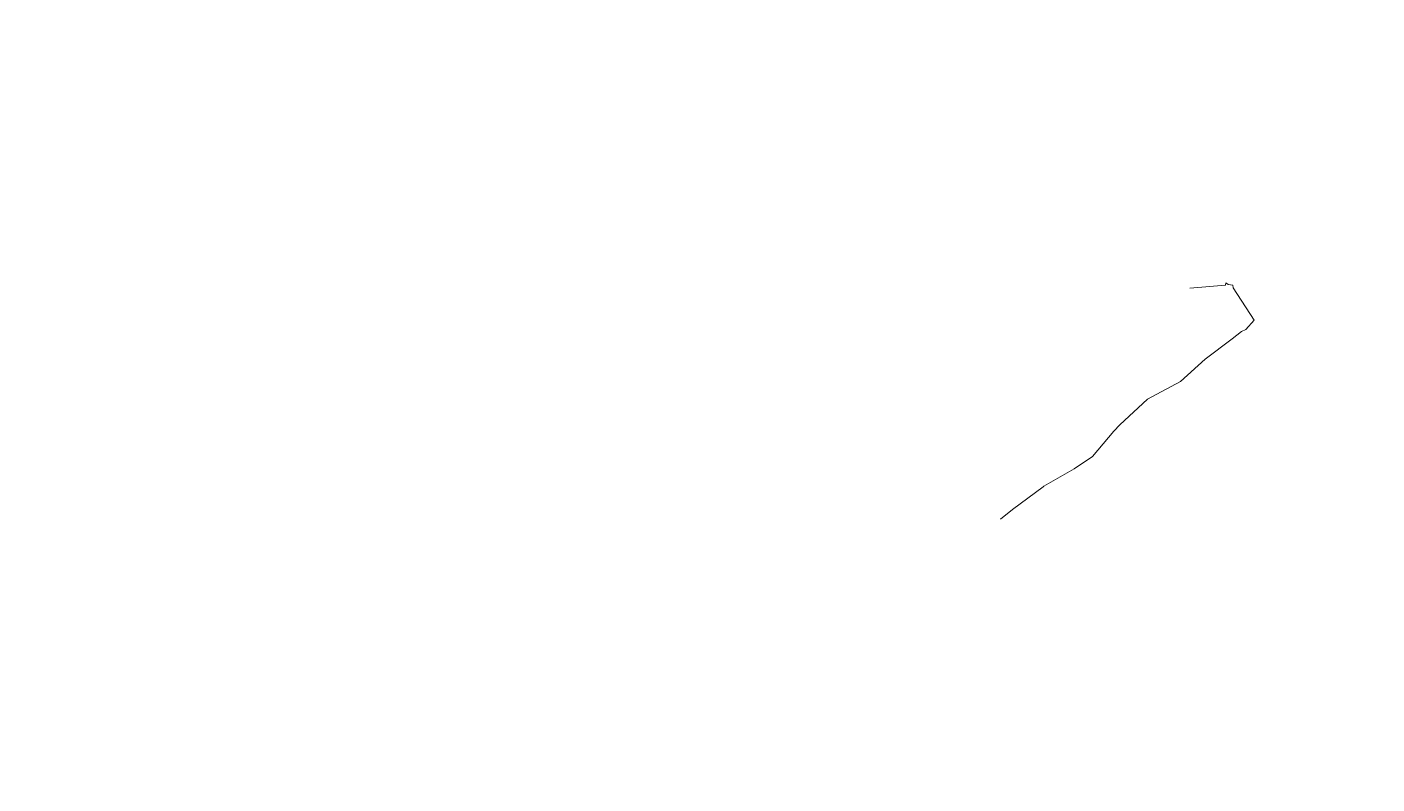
# Model space of a CAD drawing. Header units: millimetres. Extents: x -446 to 392, y -249 to 379.
# Drawn here: x -179.4 to -106.1, y 86.1 to 127.2 of the extents above; entities that cross this region are included whole.
import ezdxf

# ---------------------------------------------------------------- set-up
doc = ezdxf.new("R2010")
doc.units = ezdxf.units.MM
doc.header["$MEASUREMENT"] = 0
doc.layers.add('Layer 1', color=7, linetype='Continuous')

msp = doc.modelspace()

# ---------------------------------------------------------------- linework, layer by layer
at = {"layer": 'Layer 1', "color": 5, "lineweight": 0}
msp.add_open_spline([(-446.0374, -230.5655), (-446.0374, -230.5655), (392.1616, -230.5655), (392.1616, -230.5655), (392.1616, -230.5655), (392.1616, -230.5655), (392.1616, 379.0343), (392.1616, 379.0343), (392.1616, 379.0343), (392.1616, 379.0343), (-446.0374, 379.0343), (-446.0374, 379.0343), (-446.0374, 379.0343), (-446.0374, 379.0343), (-446.0374, -230.5655), (-446.0374, -230.5655)], degree=3, knots=[0, 0, 0, 0, 0.2, 0.2, 0.2, 0.2, 0.4, 0.4, 0.4, 0.4, 0.6, 0.6, 0.6, 0.6, 1, 1, 1, 1], dxfattribs=at)
at = {"layer": 'Layer 1', "color": 2, "lineweight": 0}
msp.add_open_spline([(-116.2612, 112.9778), (-116.2612, 112.9778), (-114.3329, 113.1338), (-114.3329, 113.1338), (-114.3329, 113.1338), (-114.3329, 113.1338), (-114.3043, 113.2692), (-114.3043, 113.2692), (-114.3043, 113.2692), (-114.3043, 113.2692), (-114.1809, 113.1858), (-114.1809, 113.1858), (-114.1809, 113.1858), (-114.1809, 113.1858), (-113.9289, 113.1498), (-113.9289, 113.1498), (-113.9289, 113.1498), (-113.9289, 113.1498), (-113.9072, 112.9904), (-113.9072, 112.9904), (-113.9072, 112.9904), (-113.9072, 112.9904), (-112.7673, 111.2351), (-112.7673, 111.2351), (-112.7673, 111.2351), (-112.7673, 111.2351), (-113.2193, 110.7278), (-113.2193, 110.7278), (-113.2193, 110.7278), (-113.2193, 110.7278), (-113.4598, 110.6329), (-113.4598, 110.6329), (-113.4598, 110.6329), (-113.4598, 110.6329), (-113.9563, 110.2335), (-113.9563, 110.2335), (-113.9563, 110.2335), (-113.9563, 110.2335), (-115.4356, 109.1177), (-115.4356, 109.1177), (-115.4356, 109.1177), (-115.4356, 109.1177), (-116.764, 107.9132), (-116.764, 107.9132), (-116.764, 107.9132), (-116.764, 107.9132), (-118.5581, 106.9619), (-118.5581, 106.9619), (-118.5581, 106.9619), (-118.5581, 106.9619), (-120.0591, 105.558), (-120.0591, 105.558), (-120.0591, 105.558), (-120.0591, 105.558), (-120.3854, 105.2106), (-120.3854, 105.2106), (-120.3854, 105.2106), (-120.3854, 105.2106), (-121.5401, 103.8473), (-121.5401, 103.8473), (-121.5401, 103.8473), (-121.5401, 103.8473), (-122.5451, 103.1663), (-122.5451, 103.1663), (-122.5451, 103.1663), (-122.5451, 103.1663), (-124.1924, 102.2298), (-124.1924, 102.2298), (-124.1924, 102.2298), (-124.1924, 102.2298), (-124.225, 102.2035), (-124.225, 102.2035), (-124.225, 102.2035), (-124.225, 102.2035), (-125.8831, 100.9585), (-125.8831, 100.9585), (-125.8831, 100.9585), (-125.8831, 100.9585), (-126.5402, 100.4397), (-126.5402, 100.4397)], degree=3, knots=[0, 0, 0, 0, 0.047619, 0.047619, 0.047619, 0.047619, 0.0952381, 0.0952381, 0.0952381, 0.0952381, 0.1428571, 0.1428571, 0.1428571, 0.1428571, 0.1904762, 0.1904762, 0.1904762, 0.1904762, 0.2380952, 0.2380952, 0.2380952, 0.2380952, 0.2857143, 0.2857143, 0.2857143, 0.2857143, 0.3333333, 0.3333333, 0.3333333, 0.3333333, 0.3809524, 0.3809524, 0.3809524, 0.3809524, 0.4285714, 0.4285714, 0.4285714, 0.4285714, 0.4761905, 0.4761905, 0.4761905, 0.4761905, 0.5238095, 0.5238095, 0.5238095, 0.5238095, 0.5714286, 0.5714286, 0.5714286, 0.5714286, 0.6190476, 0.6190476, 0.6190476, 0.6190476, 0.6666667, 0.6666667, 0.6666667, 0.6666667, 0.7142857, 0.7142857, 0.7142857, 0.7142857, 0.7619048, 0.7619048, 0.7619048, 0.7619048, 0.8095238, 0.8095238, 0.8095238, 0.8095238, 0.8571429, 0.8571429, 0.8571429, 0.8571429, 0.9047619, 0.9047619, 0.9047619, 0.9047619, 1, 1, 1, 1], dxfattribs=at)

doc.saveas('drawing.dxf')
